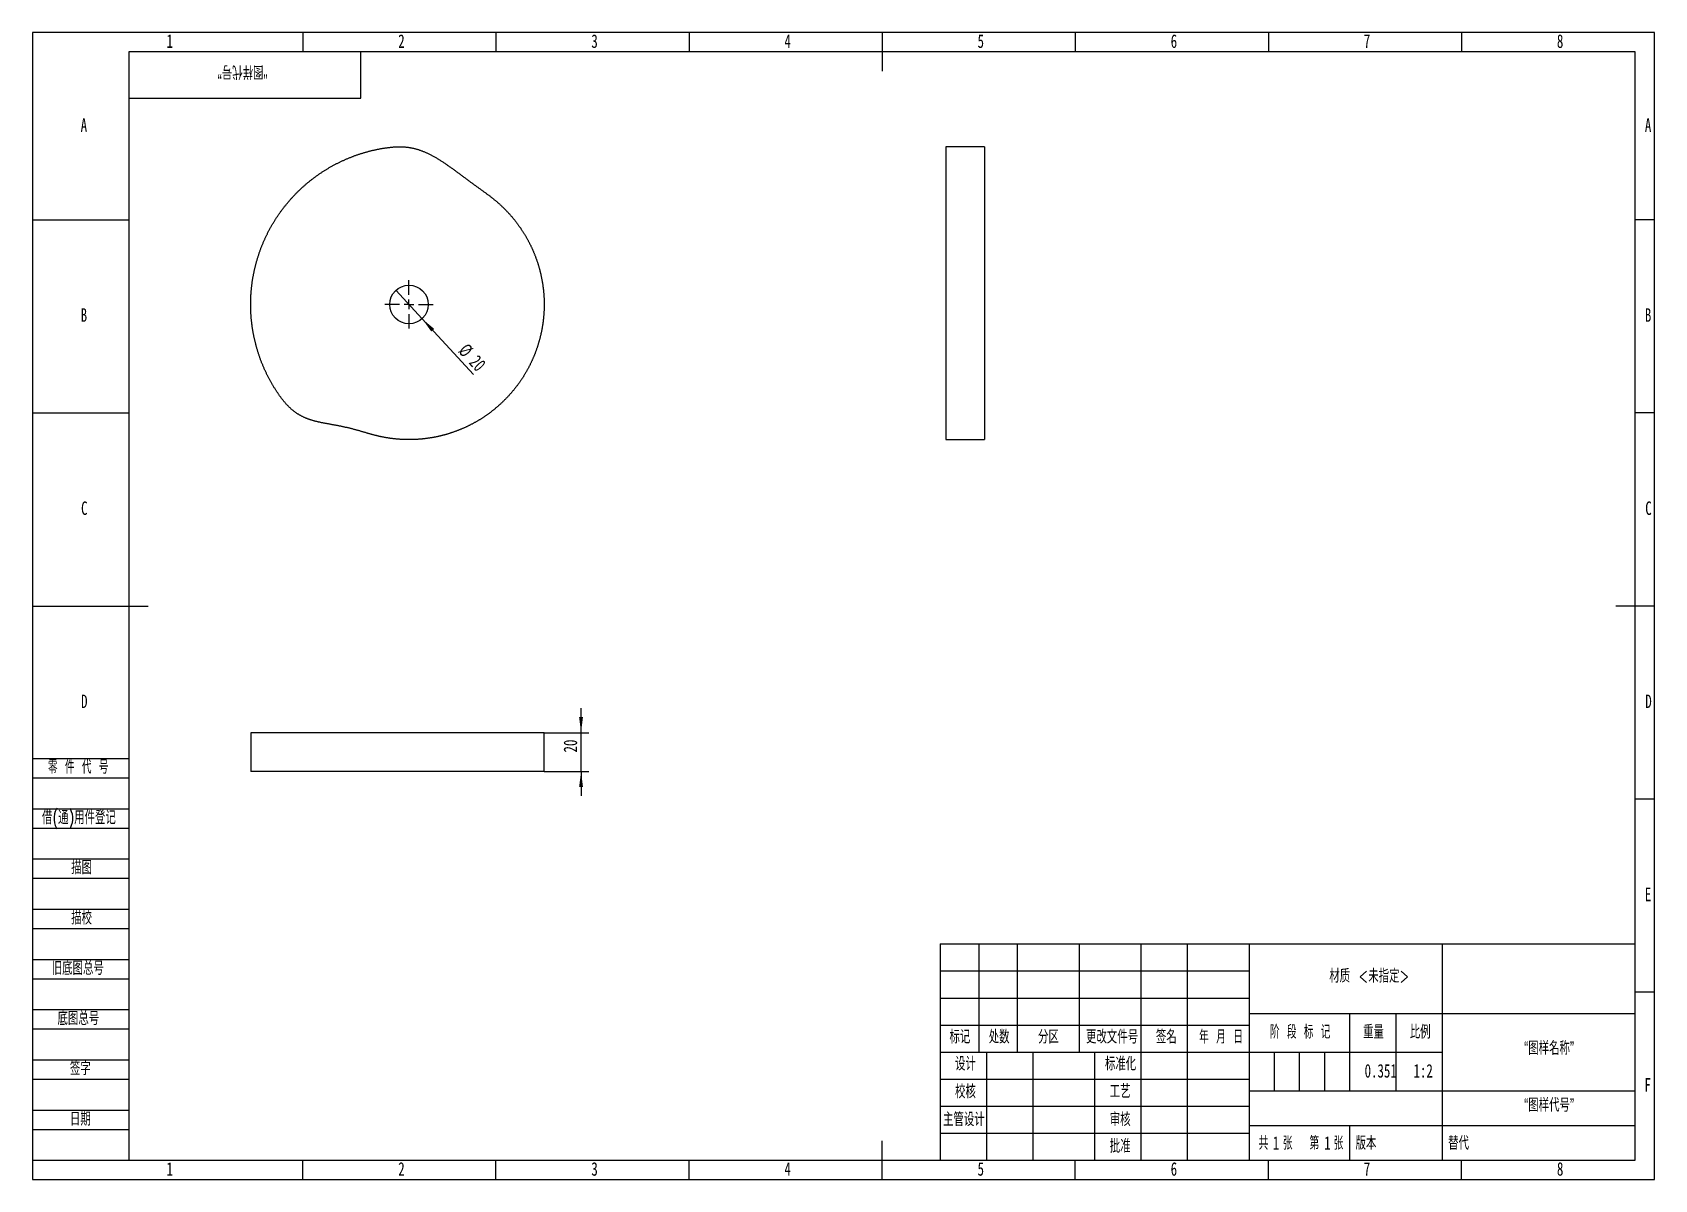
# Model space of a CAD drawing. Header units: millimetres. Extents: x 0 to 420, y 0 to 297.
import ezdxf

# ---------------------------------------------------------------- set-up
doc = ezdxf.new("R2010")
doc.units = ezdxf.units.MM
for name, color, linetype in [('10', 7, 'Continuous'), ('5', 7, 'Continuous'), ('9', 7, 'Continuous'), ('SLD-0', 7, 'Continuous')]:
    doc.layers.add(name, color=color, linetype=linetype)
doc.styles.add('SLDTEXTSTYLE0', font='TXT', dxfattribs={"width": 0.7, "bigfont": 'bigfont'})
doc.styles.add('SLDTEXTSTYLE1', font='TXT', dxfattribs={"width": 0.62, "bigfont": 'bigfont'})
doc.styles.add('SLDTEXTSTYLE2', font='TXT', dxfattribs={"width": 0.614286, "bigfont": 'bigfont'})
doc.styles.add('SLDTEXTSTYLE3', font='TXT', dxfattribs={"width": 0.6, "bigfont": 'bigfont'})
doc.styles.add('SLDTEXTSTYLE4', font='TXT', dxfattribs={"width": 0.7})
doc.dimstyles.new('SLDDIMSTYLE0', dxfattribs={"dimtxt": 3.5, "dimasz": 4.08, "dimexe": 0, "dimexo": 0.0625, "dimgap": 0.875, "dimtad": 1, "dimlfac": 2, "dimrnd": 1e-09, "dimzin": 12, "dimdsep": 46, "dimtxsty": 'SLDTEXTSTYLE4', "dimblk1": 'NONE', "dimsah": 1, "dimcen": 0, "dimadec": 0, "dimazin": 3, "dimtfac": 1, "dimtmove": 0, "dimatfit": 3, "dimldrblk": 'NONE', "dimfxl": 0, "dimfrac": 2, "dimtolj": 1, "dimtzin": 12, "dimarcsym": 0})
doc.dimstyles.new('SLDDIMSTYLE1', dxfattribs={"dimtxt": 3.5, "dimasz": 4.08, "dimexe": 0, "dimexo": 0.0625, "dimgap": 0.875, "dimtad": 1, "dimlfac": 2, "dimrnd": 1e-09, "dimzin": 12, "dimdsep": 46, "dimtxsty": 'SLDTEXTSTYLE4', "dimsah": 1, "dimcen": 0.09, "dimadec": 0, "dimazin": 3, "dimtfac": 1, "dimtmove": 0, "dimatfit": 0, "dimfxl": 0, "dimfrac": 2, "dimtolj": 1, "dimtzin": 12, "dimarcsym": 0})

# ---------------------------------------------------------------- blocks, each defined once
blk = doc.blocks.new('_D')
at = {"layer": '10'}
for q in [(94.11, 230.25), (114.19, 208.45)]:
    blk.add_line((100.88, 222.89), q, dxfattribs=at)
blk.add_solid([(100.88, 222.89), (103.28, 219.55), (104.02, 220.24)], dxfattribs=at)
at = {"layer": '10', "char_height": 3.5, "attachment_point": 1, "rotation": 312.6585, "style": 'SLDTEXTSTYLE4'}
for s, insert in [('%%c', (112.64, 216.79)), ('20', (115.42, 213.76))]:
    blk.add_mtext(s, dxfattribs=dict(at, insert=insert))
blk = doc.blocks.new('_None')
blk = doc.blocks.new('SW_CENTERMARKSYMBOL_0')
at = {"layer": '10', "color": 0}
for p, q in [((0, 2.5), (0, 6.25)), ((-2.5, 0), (-6.25, 0)), ((0, 0), (-1.25, 0)), ((0, 0), (0, 1.25)), ((0, 0), (0, -1.25)), ((0, 0), (1.25, 0)), ((2.5, 0), (6.25, 0)), ((0, -2.5), (0, -6.25))]:
    blk.add_line(p, q, dxfattribs=at)
blk = doc.blocks.new('_D_1')
at = {"layer": '10'}
for p, q in [((142.05, 115.69), (142.05, 122.04)), ((132.5, 115.69), (144.05, 115.69)), ((142.05, 105.69), (142.05, 115.69)), ((132.5, 105.69), (144.05, 105.69)), ((142.05, 105.69), (142.05, 99.34))]:
    blk.add_line(p, q, dxfattribs=at)
for points in [[(142.05, 115.69), (142.55, 119.77), (141.54, 119.77)], [(142.05, 105.69), (141.54, 101.61), (142.55, 101.61)]]:
    blk.add_solid(points, dxfattribs=at)
at = {"layer": '10', "insert": (137.53, 110.57), "char_height": 3.5, "attachment_point": 1, "rotation": 90, "style": 'SLDTEXTSTYLE4'}
blk.add_mtext('20', dxfattribs=at)

msp = doc.modelspace()

# ---------------------------------------------------------------- linework, layer by layer
at = {"color": 7, "linetype": 'Continuous', "lineweight": 25}
for p, q in [((246.5, 267.409), (236.5, 267.409)), ((236.5, 191.5705), (246.5, 191.5705)), ((56.5039, 115.69), (56.5039, 105.69)), ((132.4964, 105.69), (132.4964, 115.69))]:
    msp.add_line(p, q, dxfattribs=at)
msp.add_circle((97.4964, 226.5705), 5, dxfattribs=at)
for points, knots in [([(57.0041, 220.187), (57.0226, 220.0692), (57.0608, 219.8338), (57.1211, 219.4812), (57.1845, 219.1291), (57.251, 218.7776), (57.3205, 218.4267), (57.3931, 218.0764), (57.4688, 217.7268), (57.5474, 217.3778), (57.6292, 217.0295), (57.714, 216.682), (57.8018, 216.3352), (57.8926, 215.9892), (57.9865, 215.644), (58.0833, 215.2996), (58.1831, 214.9561), (58.286, 214.6135), (58.3919, 214.2718), (58.5006, 213.931), (58.6125, 213.5912), (58.7272, 213.2524), (58.8449, 212.9145), (58.9656, 212.5778), (59.0891, 212.2421), (59.2156, 211.9075), (59.345, 211.5739), (59.4774, 211.2416), (59.6126, 210.9104), (59.7507, 210.5804), (59.8916, 210.2516), (60.0355, 209.9241), (60.1822, 209.5978), (60.3317, 209.2728), (60.4841, 208.9492), (60.6392, 208.6269), (60.7972, 208.3059), (60.9581, 207.9864), (61.1216, 207.6682), (61.288, 207.3515), (61.4571, 207.0363), (61.6288, 206.7225), (61.8035, 206.4103), (61.9807, 206.0995), (62.1607, 205.7904), (62.3434, 205.4828), (62.5288, 205.1769), (62.7168, 204.8725), (62.9075, 204.5699), (63.1008, 204.2689), (63.2966, 203.9696), (63.4946, 203.6729), (63.694, 203.3795), (63.8942, 203.0909), (64.0951, 202.8078), (64.2966, 202.5305), (64.4988, 202.259), (64.7018, 201.9935), (64.906, 201.7342), (65.1111, 201.4811), (65.3175, 201.2342), (65.5251, 200.9937), (65.7341, 200.7595), (65.9445, 200.5317), (66.1565, 200.3103), (66.3701, 200.0953), (66.5854, 199.8866), (66.8024, 199.6841), (67.0214, 199.4879), (67.2423, 199.2978), (67.4652, 199.1138), (67.6903, 198.9357), (67.9177, 198.7636), (68.1474, 198.5972), (68.3795, 198.4364), (68.6142, 198.2812), (68.8514, 198.1314), (69.0915, 197.987), (69.3343, 197.8478), (69.58, 197.7137), (69.8287, 197.5846), (70.0804, 197.4603), (70.3352, 197.3408), (70.5932, 197.226), (70.8545, 197.1156), (71.119, 197.0097), (71.3869, 196.908), (71.6581, 196.8104), (71.9327, 196.7167), (72.2107, 196.6269), (72.4922, 196.5407), (72.777, 196.458), (73.0654, 196.3785), (73.3572, 196.3022), (73.6525, 196.2287), (73.9512, 196.1578), (74.2534, 196.0893), (74.559, 196.0229), (74.8681, 195.9584), (75.1806, 195.8955), (75.4965, 195.834), (75.8157, 195.7734), (76.1382, 195.7137), (76.4639, 195.6542), (76.7927, 195.595), (77.1245, 195.5356), (77.4591, 195.4756), (77.7966, 195.415), (78.1365, 195.3532), (78.4788, 195.2902), (78.8232, 195.2257), (79.1695, 195.1594), (79.5175, 195.0911), (79.8668, 195.0207), (80.2171, 194.9483), (80.5682, 194.8734), (80.9197, 194.7962), (81.2715, 194.7166), (81.6231, 194.6348), (81.9742, 194.5506), (82.3246, 194.4643), (82.674, 194.376), (83.0222, 194.2859), (83.369, 194.1941), (83.7141, 194.1009), (84.0573, 194.0064), (84.3986, 193.911), (84.7377, 193.8149), (85.0745, 193.7185), (85.4089, 193.622), (85.7409, 193.5257), (86.0702, 193.4299), (86.3968, 193.335), (86.7206, 193.2411), (87.0416, 193.1488), (87.3596, 193.0582), (87.6747, 192.9697), (87.9866, 192.8834), (88.2953, 192.7998), (88.6006, 192.719), (88.9027, 192.6414), (89.2022, 192.5671), (89.5001, 192.4957), (89.7979, 192.4272), (90.0962, 192.3613), (90.395, 192.2981), (90.6943, 192.2373), (90.9942, 192.1793), (91.2946, 192.1239), (91.5954, 192.0711), (91.8967, 192.0209), (92.1984, 191.9734), (92.5005, 191.9285), (92.803, 191.8862), (93.1059, 191.8465), (93.4091, 191.8096), (93.7125, 191.7752), (94.0163, 191.7435), (94.3204, 191.7145), (94.6247, 191.688), (94.9292, 191.6644), (95.2339, 191.6432), (95.5388, 191.6249), (95.8438, 191.6091), (96.1489, 191.596), (96.4542, 191.5855), (96.7595, 191.5778), (97.0649, 191.5727), (97.3704, 191.5703), (97.6758, 191.5705), (97.9812, 191.5734), (98.2866, 191.5789), (98.5919, 191.5872), (98.8972, 191.5981), (99.2023, 191.6117), (99.5073, 191.6278), (99.8122, 191.6468), (100.1169, 191.6683), (100.4213, 191.6925), (100.7256, 191.7194), (101.0296, 191.7489), (101.3333, 191.781), (101.6368, 191.8158), (101.9399, 191.8533), (102.2427, 191.8934), (102.5451, 191.9361), (102.8472, 191.9814), (103.1488, 192.0295), (103.45, 192.0801), (103.7508, 192.1334), (104.0511, 192.1892), (104.3508, 192.2478), (104.6501, 192.3089), (104.9488, 192.3727), (105.247, 192.4389), (105.5445, 192.5079), (105.8414, 192.5795), (106.1377, 192.6535), (106.4334, 192.7303), (106.7284, 192.8095), (107.0226, 192.8914), (107.3162, 192.9758), (107.609, 193.0628), (107.901, 193.1522), (108.1922, 193.2444), (108.4826, 193.339), (108.7722, 193.4361), (109.0609, 193.5358), (109.3488, 193.6379), (109.6357, 193.7426), (109.9217, 193.8498), (110.2068, 193.9595), (110.4909, 194.0716), (110.774, 194.1863), (111.0561, 194.3034), (111.3371, 194.4229), (111.6171, 194.5449), (111.8961, 194.6694), (112.1739, 194.7963), (112.4506, 194.9255), (112.7262, 195.0573), (113.0006, 195.1913), (113.2739, 195.3279), (113.5459, 195.4668), (113.8167, 195.608), (114.0863, 195.7515), (114.3546, 195.8975), (114.6216, 196.0458), (114.8874, 196.1964), (115.1518, 196.3493), (115.4148, 196.5046), (115.6765, 196.6621), (115.9368, 196.8218), (116.1957, 196.9839), (116.4532, 197.1482), (116.7092, 197.3147), (116.9638, 197.4835), (117.2169, 197.6545), (117.4684, 197.8277), (117.7185, 198.0031), (117.9671, 198.1806), (118.214, 198.3604), (118.4594, 198.5422), (118.7032, 198.7263), (118.9454, 198.9123), (119.1859, 199.1006), (119.4248, 199.2909), (119.662, 199.4833), (119.8975, 199.6778), (120.1314, 199.8742), (120.3635, 200.0728), (120.5939, 200.2734), (120.8225, 200.4759), (121.0493, 200.6804), (121.2743, 200.887), (121.4976, 201.0955), (121.719, 201.3059), (121.9385, 201.5183), (122.1562, 201.7325), (122.372, 201.9487), (122.5859, 202.1666), (122.7979, 202.3865), (123.008, 202.6083), (123.2161, 202.8318), (123.4223, 203.0571), (123.6265, 203.2843), (123.8288, 203.5131), (124.0289, 203.7438), (124.2271, 203.9763), (124.4233, 204.2104), (124.6173, 204.4462), (124.8094, 204.6837), (124.9994, 204.9229), (125.1872, 205.1637), (125.373, 205.4062), (125.5566, 205.6503), (125.7381, 205.8959), (125.9174, 206.1432), (126.0946, 206.3919), (126.2696, 206.6423), (126.4424, 206.8941), (126.613, 207.1475), (126.7814, 207.4023), (126.9476, 207.6586), (127.1115, 207.9163), (127.2731, 208.1755), (127.4326, 208.436), (127.5896, 208.698), (127.7445, 208.9612), (127.897, 209.2259), (128.0472, 209.4918), (128.195, 209.7591), (128.3406, 210.0276), (128.4838, 210.2974), (128.6246, 210.5684), (128.763, 210.8407), (128.8992, 211.1141), (129.0328, 211.3888), (129.1641, 211.6645), (129.293, 211.9415), (129.4194, 212.2195), (129.5435, 212.4986), (129.665, 212.7788), (129.7842, 213.0601), (129.9008, 213.3423), (130.015, 213.6256), (130.1268, 213.9099), (130.236, 214.1951), (130.3427, 214.4813), (130.447, 214.7684), (130.5488, 215.0564), (130.6479, 215.3452), (130.7446, 215.635), (130.8389, 215.9255), (130.9304, 216.2169), (131.0195, 216.5091), (131.106, 216.802), (131.19, 217.0956), (131.2714, 217.39), (131.3502, 217.6851), (131.4265, 217.9809), (131.5001, 218.2773), (131.5713, 218.5743), (131.6397, 218.872), (131.7056, 219.1702), (131.7688, 219.4691), (131.8296, 219.7684), (131.8876, 220.0683), (131.943, 220.3687), (131.9958, 220.6695), (132.046, 220.9708), (132.0936, 221.2725), (132.1384, 221.5746), (132.1807, 221.8771), (132.2204, 222.1799), (132.2573, 222.4831), (132.2917, 222.7866), (132.3234, 223.0904), (132.3524, 223.3945), (132.3789, 223.6988), (132.4025, 224.0033), (132.4237, 224.308), (132.442, 224.6129), (132.4578, 224.9179), (132.4709, 225.223), (132.4814, 225.5283), (132.4891, 225.8336), (132.4942, 226.139), (132.4966, 226.4445), (132.4964, 226.7499), (132.4935, 227.0553), (132.488, 227.3607), (132.4797, 227.666), (132.4688, 227.9713), (132.4552, 228.2764), (132.4391, 228.5814), (132.4201, 228.8863), (132.3986, 229.1909), (132.3744, 229.4954), (132.3475, 229.7997), (132.3181, 230.1037), (132.2859, 230.4074), (132.2511, 230.7109), (132.2137, 231.014), (132.1735, 231.3168), (132.1308, 231.6192), (132.0855, 231.9213), (132.0374, 232.2229), (131.9868, 232.5241), (131.9335, 232.8249), (131.8777, 233.1252), (131.8191, 233.4249), (131.758, 233.7242), (131.6942, 234.0229), (131.628, 234.321), (131.559, 234.6186), (131.4874, 234.9155), (131.4134, 235.2118), (131.3366, 235.5075), (131.2574, 235.8025), (131.1755, 236.0967), (131.0911, 236.3902), (131.0041, 236.683), (130.9147, 236.9751), (130.8225, 237.2663), (130.7279, 237.5567), (130.6308, 237.8463), (130.5311, 238.135), (130.429, 238.4229), (130.3243, 238.7098), (130.2171, 238.9958), (130.1074, 239.2809), (129.9953, 239.565), (129.8806, 239.8481), (129.7635, 240.1302), (129.644, 240.4112), (129.522, 240.6912), (129.3975, 240.9702), (129.2706, 241.248), (129.1414, 241.5247), (129.0096, 241.8003), (128.8756, 242.0747), (128.739, 242.348), (128.6001, 242.62), (128.4589, 242.8908), (128.3154, 243.1604), (128.1694, 243.4287), (128.0211, 243.6957), (127.8705, 243.9615), (127.7176, 244.2259), (127.5623, 244.4889), (127.4048, 244.7506), (127.2451, 245.0109), (127.083, 245.2698), (126.9187, 245.5273), (126.7522, 245.7833), (126.5834, 246.0379), (126.4124, 246.291), (126.2392, 246.5425), (126.0638, 246.7926), (125.8863, 247.0412), (125.7065, 247.2881), (125.5247, 247.5335), (125.3406, 247.7773), (125.1546, 248.0195), (124.9663, 248.26), (124.776, 248.4989), (124.5836, 248.7361), (124.3891, 248.9716), (124.1927, 249.2055), (123.9941, 249.4376), (123.7935, 249.6679), (123.591, 249.8965), (123.3865, 250.1234), (123.1799, 250.3484), (122.9714, 250.5717), (122.761, 250.7931), (122.5487, 251.0126), (122.3344, 251.2303), (122.1183, 251.446), (121.9003, 251.66), (121.6804, 251.872), (121.4586, 252.0821), (121.2351, 252.2902), (121.0098, 252.4964), (120.7826, 252.7006), (120.5538, 252.9028), (120.3231, 253.103), (120.0906, 253.3012), (119.8565, 253.4974), (119.6206, 253.6915), (119.3823, 253.8842), (119.1406, 254.0761), (118.8946, 254.2684), (118.6436, 254.4616), (118.3878, 254.6562), (118.1273, 254.8521), (117.8622, 255.0498), (117.5924, 255.249), (117.3184, 255.4503), (117.0403, 255.6536), (116.7582, 255.859), (116.4722, 256.0666), (116.1828, 256.2766), (115.8899, 256.4889), (115.5939, 256.7036), (115.2949, 256.9207), (114.9931, 257.1402), (114.6887, 257.362), (114.3818, 257.5862), (114.0727, 257.8126), (113.7615, 258.0412), (113.4483, 258.2718), (113.1333, 258.5044), (112.8166, 258.7388), (112.4982, 258.9748), (112.1784, 259.2124), (111.8572, 259.4512), (111.5347, 259.6911), (111.211, 259.932), (110.886, 260.1733), (110.5601, 260.4152), (110.2331, 260.6572), (109.9053, 260.899), (109.5765, 261.1404), (109.247, 261.3812), (108.9168, 261.6209), (108.5859, 261.8593), (108.2546, 262.096), (107.9227, 262.3308), (107.5906, 262.5634), (107.2582, 262.7933), (106.9256, 263.0202), (106.5929, 263.2438), (106.2604, 263.4638), (105.9279, 263.6799), (105.5958, 263.8917), (105.2641, 264.0989), (104.9328, 264.3013), (104.6023, 264.4986), (104.2724, 264.6903), (103.9434, 264.8764), (103.6154, 265.0566), (103.2884, 265.2307), (102.9625, 265.3985), (102.6379, 265.5599), (102.3146, 265.7146), (101.9926, 265.8625), (101.672, 266.0036), (101.3528, 266.1378), (101.035, 266.265), (100.7185, 266.3853), (100.4034, 266.4985), (100.0895, 266.6048), (99.7769, 266.7041), (99.4653, 266.7965), (99.1546, 266.882), (98.8448, 266.9608), (98.5357, 267.033), (98.2269, 267.0984), (97.9184, 267.1574), (97.6099, 267.2098), (97.3013, 267.256), (96.9923, 267.296), (96.6826, 267.3297), (96.372, 267.3575), (96.0603, 267.3793), (95.7472, 267.3951), (95.4325, 267.4053), (95.116, 267.4097), (94.7975, 267.4085), (94.4768, 267.4019), (94.1537, 267.39), (93.8279, 267.3727), (93.4994, 267.3504), (93.1679, 267.323), (92.8334, 267.2909), (92.4957, 267.254), (92.1547, 267.2126), (91.8102, 267.1668), (91.4624, 267.1169), (91.1118, 267.0632), (90.7596, 267.0061), (90.4071, 266.9458), (90.055, 266.8824), (89.7035, 266.8159), (89.3526, 266.7464), (89.0023, 266.6738), (88.6527, 266.5981), (88.3037, 266.5195), (87.9554, 266.4377), (87.6079, 266.3529), (87.2611, 266.2651), (86.9151, 266.1743), (86.5699, 266.0804), (86.2255, 265.9836), (85.882, 265.8838), (85.5394, 265.7809), (85.1977, 265.675), (84.8569, 265.5663), (84.5171, 265.4544), (84.1783, 265.3397), (83.8404, 265.222), (83.5037, 265.1013), (83.168, 264.9778), (82.8334, 264.8513), (82.4999, 264.7219), (82.1675, 264.5895), (81.8363, 264.4543), (81.5063, 264.3162), (81.1775, 264.1753), (80.85, 264.0314), (80.5237, 263.8847), (80.1988, 263.7352), (79.8751, 263.5828), (79.5528, 263.4277), (79.2318, 263.2697), (78.9123, 263.1088), (78.5941, 262.9453), (78.2774, 262.779), (77.9622, 262.6098), (77.6484, 262.4381), (77.3362, 262.2634), (77.0254, 262.0862), (76.7163, 261.9062), (76.4087, 261.7235), (76.1028, 261.5381), (75.7985, 261.3501), (75.4958, 261.1594), (75.1948, 260.9661), (74.8955, 260.7702), (74.5979, 260.5717), (74.302, 260.3706), (74.008, 260.1669), (73.7157, 259.9606), (73.4252, 259.7518), (73.1365, 259.5405), (72.8498, 259.3267), (72.5648, 259.1104), (72.2819, 258.8915), (72.0007, 258.6703), (71.7216, 258.4465), (71.4444, 258.2204), (71.1692, 257.9918), (70.896, 257.761), (70.6249, 257.5276), (70.3557, 257.292), (70.0887, 257.0539), (69.8237, 256.8136), (69.5609, 256.5709), (69.3001, 256.326), (69.0415, 256.0788), (68.7851, 255.8294), (68.5309, 255.5777), (68.2788, 255.3239), (68.029, 255.0678), (67.7814, 254.8096), (67.5362, 254.5492), (67.2931, 254.2867), (67.0524, 254.022), (66.814, 253.7553), (66.578, 253.4865), (66.3443, 253.2157), (66.1129, 252.9428), (65.884, 252.668), (65.6574, 252.3911), (65.4334, 252.1123), (65.2116, 251.8315), (64.9925, 251.5488), (64.7757, 251.2642), (64.5615, 250.9777), (64.3497, 250.6894), (64.1406, 250.3992), (63.9338, 250.1073), (63.7297, 249.8134), (63.5282, 249.5179), (63.3292, 249.2206), (63.1329, 248.9216), (62.9391, 248.6208), (62.748, 248.3184), (62.5596, 248.0144), (62.3737, 247.7087), (62.1907, 247.4014), (62.0102, 247.0925), (61.8324, 246.7821), (61.6575, 246.47), (61.4851, 246.1565), (61.3156, 245.8415), (61.1488, 245.5251), (60.9848, 245.2072), (60.8236, 244.8878), (60.6651, 244.5671), (60.5094, 244.245), (60.3566, 243.9216), (60.2066, 243.5968), (60.0595, 243.2707), (59.9151, 242.9434), (59.7737, 242.6148), (59.6351, 242.2851), (59.4994, 241.954), (59.3666, 241.6219), (59.2367, 241.2886), (59.1098, 240.9541), (58.9857, 240.6186), (58.8645, 240.282), (58.7464, 239.9444), (58.6311, 239.6057), (58.5189, 239.266), (58.4096, 238.9254), (58.3033, 238.5839), (58.1999, 238.2414), (58.0996, 237.898), (58.0022, 237.5538), (57.9078, 237.2087), (57.8166, 236.8628), (57.7283, 236.5162), (57.6429, 236.1688), (57.5608, 235.8206), (57.4816, 235.4718), (57.4053, 235.1222), (57.3322, 234.7721), (57.2623, 234.4212), (57.1952, 234.0699), (57.1313, 233.7179), (57.0705, 233.3654), (57.0127, 233.0123), (56.9581, 232.6588), (56.9065, 232.3048), (56.858, 231.9504), (56.8126, 231.5955), (56.7703, 231.2403), (56.7311, 230.8847), (56.695, 230.5288), (56.662, 230.1726), (56.6322, 229.8161), (56.6053, 229.4594), (56.5817, 229.1025), (56.5612, 228.7453), (56.5437, 228.388), (56.5294, 228.0306), (56.5183, 227.673), (56.5102, 227.3154), (56.5053, 226.9577), (56.5034, 226.6), (56.5047, 226.2422), (56.5092, 225.8845), (56.5167, 225.5269), (56.5274, 225.1693), (56.5412, 224.8119), (56.5581, 224.4545), (56.5781, 224.0974), (56.6012, 223.7404), (56.6275, 223.3836), (56.6569, 223.0271), (56.6893, 222.6708), (56.7249, 222.3149), (56.7637, 221.9593), (56.8054, 221.604), (56.8503, 221.2491), (56.8983, 220.8946), (56.9493, 220.5405), (56.9855, 220.3048), (57.0041, 220.187)], [0, 0, 0, 0, 0.00150208, 0.00300398, 0.00450586, 0.00600783, 0.00750972, 0.00901173, 0.01051352, 0.01201561, 0.0135175, 0.01501931, 0.01652131, 0.0180232, 0.01952515, 0.02102702, 0.02252912, 0.02403097, 0.02553287, 0.02703489, 0.02853679, 0.03003864, 0.03154074, 0.0330426, 0.03454449, 0.03604637, 0.03754829, 0.03905026, 0.04055222, 0.04205417, 0.04355596, 0.04505798, 0.04655986, 0.04806193, 0.04956381, 0.05106563, 0.05256759, 0.05406953, 0.05557147, 0.05707342, 0.05857541, 0.06007726, 0.06157929, 0.06308113, 0.0645831, 0.06608502, 0.06758691, 0.06908898, 0.07059078, 0.0720927, 0.07359457, 0.07509511, 0.07658674, 0.07806197, 0.07951929, 0.08095847, 0.08237973, 0.08378287, 0.08516848, 0.08653621, 0.08788702, 0.08922077, 0.09053837, 0.09184002, 0.09312672, 0.09439887, 0.09565751, 0.09690324, 0.09813716, 0.09936034, 0.10057373, 0.10177828, 0.1029753, 0.10416559, 0.10535068, 0.1065314, 0.10770905, 0.10888456, 0.11005944, 0.1112342, 0.11241031, 0.11358846, 0.11476978, 0.1159553, 0.11714562, 0.11834172, 0.11954444, 0.12075439, 0.12197212, 0.12319856, 0.12443403, 0.12567943, 0.12693485, 0.12820108, 0.12947859, 0.13076759, 0.13206842, 0.13338144, 0.134707, 0.1360452, 0.1373963, 0.13876042, 0.14013757, 0.14152743, 0.14293039, 0.1443457, 0.14577335, 0.1472129, 0.14866359, 0.15012514, 0.15159675, 0.15307757, 0.15456654, 0.15606279, 0.15756537, 0.15907286, 0.16058449, 0.16209883, 0.16361497, 0.16513124, 0.16664679, 0.16816029, 0.16967084, 0.17117725, 0.17267854, 0.17417346, 0.1756615, 0.17714165, 0.17861271, 0.1800744, 0.18152577, 0.18296582, 0.18439419, 0.18580998, 0.18721252, 0.1886012, 0.18997535, 0.19133418, 0.19267716, 0.19400361, 0.19531292, 0.19660575, 0.19788969, 0.19917201, 0.20045443, 0.20173676, 0.20301917, 0.20430169, 0.205584, 0.20686624, 0.2081487, 0.20943104, 0.21071335, 0.21199578, 0.21327816, 0.21456058, 0.21584298, 0.21712521, 0.2184076, 0.21969002, 0.22097235, 0.22225471, 0.22353718, 0.22481944, 0.22610181, 0.22738417, 0.22866662, 0.22994903, 0.23123131, 0.23251376, 0.23379606, 0.23507851, 0.2363608, 0.23764322, 0.23892567, 0.24020804, 0.24149043, 0.24277271, 0.2440552, 0.24533758, 0.24661994, 0.24790216, 0.24918457, 0.25046703, 0.25174925, 0.25303172, 0.25431411, 0.25559657, 0.2568789, 0.25816129, 0.25944353, 0.26072604, 0.26200838, 0.26329073, 0.26457311, 0.26585549, 0.26713773, 0.26842028, 0.26970247, 0.27098496, 0.27226729, 0.27354976, 0.27483196, 0.27611443, 0.27739675, 0.27867907, 0.27996156, 0.28124386, 0.28252626, 0.28380873, 0.28509109, 0.28637338, 0.28765577, 0.28893815, 0.29022055, 0.29150288, 0.29278522, 0.29406768, 0.29534988, 0.29663239, 0.29791465, 0.29919714, 0.30047939, 0.30176187, 0.30304412, 0.30432661, 0.30560896, 0.30689129, 0.30817376, 0.30945612, 0.31073855, 0.31202078, 0.31330306, 0.31458544, 0.31586801, 0.31715018, 0.31843273, 0.31971501, 0.32099746, 0.32227973, 0.32356219, 0.3248446, 0.32612699, 0.32740923, 0.32869164, 0.32997411, 0.33125647, 0.3325388, 0.33382105, 0.33510349, 0.33638589, 0.33766821, 0.33895055, 0.34023302, 0.34151538, 0.34279778, 0.34408014, 0.3453624, 0.34664482, 0.34792721, 0.34920965, 0.3504921, 0.35177436, 0.35305682, 0.35433898, 0.3556214, 0.35690385, 0.35818632, 0.35946858, 0.36075088, 0.36203333, 0.36331571, 0.36459798, 0.36588041, 0.36716276, 0.36844529, 0.36972765, 0.3710098, 0.37229226, 0.37357471, 0.37485708, 0.37613947, 0.37742179, 0.37870421, 0.37998647, 0.38126885, 0.38255127, 0.3838337, 0.38511601, 0.38639843, 0.38768081, 0.38896314, 0.39024543, 0.39152787, 0.39281028, 0.39409265, 0.39537509, 0.39665731, 0.3979398, 0.39922209, 0.40050436, 0.4017869, 0.40306925, 0.40435169, 0.40563395, 0.40691641, 0.40819876, 0.40948104, 0.41076346, 0.41204587, 0.41332811, 0.41461058, 0.41589288, 0.41717528, 0.41845776, 0.41974015, 0.42102241, 0.42230471, 0.42358714, 0.4248696, 0.42615193, 0.42743423, 0.42871663, 0.42999895, 0.43128138, 0.4325637, 0.43384612, 0.43512864, 0.43641095, 0.43769318, 0.43897565, 0.44025799, 0.4415403, 0.44282272, 0.44410511, 0.44538753, 0.44666992, 0.44795216, 0.44923455, 0.45051697, 0.45179929, 0.45308166, 0.45436413, 0.45564639, 0.45692876, 0.45821112, 0.45949356, 0.46077598, 0.46205826, 0.46334071, 0.46462301, 0.46590546, 0.46718774, 0.46847017, 0.46975262, 0.47103499, 0.47231737, 0.47359966, 0.47488215, 0.47616453, 0.47744688, 0.47872911, 0.48001151, 0.48129398, 0.48257619, 0.48385867, 0.48514106, 0.48642352, 0.48770585, 0.48898824, 0.49027048, 0.49155298, 0.49283532, 0.49411768, 0.49540005, 0.49668244, 0.49796467, 0.49924722, 0.50052941, 0.5018119, 0.50309423, 0.50437671, 0.5056589, 0.50694138, 0.50822369, 0.50950601, 0.51078851, 0.51207081, 0.51335321, 0.51463567, 0.51591804, 0.51720033, 0.51848272, 0.5197651, 0.5210475, 0.52232982, 0.52361217, 0.52489462, 0.52617682, 0.52745934, 0.5287416, 0.53002409, 0.53130634, 0.53258882, 0.53387107, 0.53515355, 0.53643591, 0.53771824, 0.53900071, 0.54028306, 0.5415655, 0.54284772, 0.54413001, 0.54541239, 0.54669496, 0.54797712, 0.54925967, 0.55054196, 0.55182441, 0.55310667, 0.55438913, 0.55567155, 0.55695393, 0.55823618, 0.55951859, 0.56080105, 0.56208342, 0.56336574, 0.564648, 0.56593043, 0.56721283, 0.56849516, 0.5697775, 0.57105996, 0.57234233, 0.57362473, 0.57490708, 0.57618935, 0.57747177, 0.57875416, 0.5800366, 0.58131905, 0.58260131, 0.58388377, 0.58516593, 0.58644834, 0.5877308, 0.58901326, 0.59029553, 0.59157783, 0.59286028, 0.5941443, 0.59543732, 0.5967477, 0.59807749, 0.59942665, 0.60079538, 0.60218389, 0.60359199, 0.60501949, 0.60646612, 0.60793135, 0.60941521, 0.61091664, 0.61243558, 0.61397115, 0.6155227, 0.61708981, 0.61867143, 0.62026718, 0.62187613, 0.62349765, 0.62513091, 0.62677511, 0.62842983, 0.63009396, 0.63176685, 0.63344776, 0.6351355, 0.63682985, 0.63852973, 0.64023399, 0.64194217, 0.64365301, 0.6453659, 0.64707959, 0.64879319, 0.65050551, 0.65221596, 0.65392291, 0.65562563, 0.65732285, 0.65901376, 0.66069696, 0.66237153, 0.66403637, 0.6656905, 0.66733319, 0.6689631, 0.67057961, 0.67218169, 0.67376887, 0.67534051, 0.6768958, 0.67843474, 0.67995677, 0.68146146, 0.68294919, 0.68441976, 0.68587348, 0.68731062, 0.68873167, 0.69013722, 0.69152813, 0.69290497, 0.69426908, 0.69562146, 0.69696313, 0.69829549, 0.69961994, 0.70093822, 0.70225123, 0.7035609, 0.70486863, 0.706176, 0.70748464, 0.7087959, 0.71011153, 0.71143287, 0.71276122, 0.71409804, 0.71544438, 0.71680165, 0.71817081, 0.719553, 0.72094912, 0.72235978, 0.72378584, 0.72522803, 0.72668669, 0.72816249, 0.72965399, 0.73115458, 0.73265649, 0.73415836, 0.73566034, 0.73716223, 0.73866424, 0.74016602, 0.74166811, 0.74317001, 0.74467182, 0.74617382, 0.74767571, 0.74917766, 0.75067953, 0.75218163, 0.75368347, 0.75518538, 0.75668739, 0.7581893, 0.75969114, 0.76119324, 0.76269511, 0.76419699, 0.76569887, 0.7672008, 0.76870276, 0.77020472, 0.77170668, 0.77320847, 0.77471048, 0.77621237, 0.77771443, 0.77921632, 0.78071814, 0.7822201, 0.78372204, 0.78522397, 0.78672592, 0.78822791, 0.78972976, 0.7912318, 0.79273364, 0.79423561, 0.79573753, 0.79723942, 0.79874149, 0.80024328, 0.8017452, 0.80324707, 0.80474912, 0.80625106, 0.80775294, 0.80925494, 0.81075681, 0.81225874, 0.81376078, 0.81526263, 0.81676466, 0.81826659, 0.81976836, 0.82127038, 0.82277233, 0.82427417, 0.82577614, 0.8272781, 0.82877999, 0.83028191, 0.83178385, 0.83328578, 0.83478779, 0.83628957, 0.83779167, 0.83929346, 0.84079536, 0.84229747, 0.84379918, 0.84530133, 0.84680316, 0.84830507, 0.84980703, 0.85130901, 0.85281095, 0.85431284, 0.85581466, 0.85731665, 0.8588186, 0.86032054, 0.86182253, 0.86332444, 0.86482629, 0.8663283, 0.86783019, 0.86933216, 0.87083412, 0.87233606, 0.87383791, 0.87533997, 0.87684188, 0.87834377, 0.87984556, 0.88134744, 0.88284945, 0.88435142, 0.88585336, 0.8873553, 0.88885726, 0.89035917, 0.89186103, 0.89336307, 0.89486493, 0.8963669, 0.89786883, 0.89937074, 0.90087263, 0.90237472, 0.90387649, 0.90537848, 0.90688046, 0.90838234, 0.90988424, 0.91138621, 0.91288803, 0.91439001, 0.91589194, 0.91739386, 0.91889576, 0.92039782, 0.92189974, 0.92340159, 0.92490368, 0.92640551, 0.9279074, 0.92940942, 0.93091132, 0.93241323, 0.93391515, 0.93541708, 0.93691895, 0.93842098, 0.93992287, 0.94142482, 0.94292666, 0.94442874, 0.94593054, 0.94743257, 0.94893435, 0.9504364, 0.9519384, 0.95344027, 0.95494211, 0.95644404, 0.95794597, 0.95944799, 0.96094984, 0.9624518, 0.96395378, 0.96545572, 0.96695769, 0.96845961, 0.9699614, 0.97146337, 0.97296542, 0.97446725, 0.97596919, 0.97747114, 0.978973, 0.98047489, 0.98197692, 0.98347879, 0.98498082, 0.9864827, 0.98798457, 0.9894865, 0.99098843, 0.99249046, 0.99399226, 0.99549421, 0.99699618, 0.99849805, 1, 1, 1, 1]), ([(236.5, 267.4064), (236.5, 267.4073), (236.5, 267.4538), (236.5, 267.2953), (236.5, 267.009), (236.5, 266.5808), (236.5, 265.9523), (236.5, 265.0359), (236.5, 263.747), (236.5, 262.2119), (236.5, 260.4413), (236.5, 258.4584), (236.5, 256.2811), (236.5, 253.9273), (236.5, 251.399), (236.5, 248.696), (236.5, 245.8325), (236.5, 242.8245), (236.5, 239.7089), (236.5, 236.5065), (236.5, 233.2579), (236.5, 229.9853), (236.5, 226.7114), (236.5, 223.4338), (236.5, 221.2692), (236.5, 220.187)], [0, 0, 0, 0, 0.00060072, 0.03255313, 0.06451367, 0.09647584, 0.12843801, 0.17724527, 0.22605252, 0.27485978, 0.32366706, 0.37247431, 0.42041048, 0.46834665, 0.51628284, 0.56421902, 0.61302628, 0.66183354, 0.7106408, 0.75944805, 0.80825532, 0.85619149, 0.90412766, 0.95206383, 1, 1, 1, 1]), ([(246.5, 267.4064), (246.5, 267.4073), (246.5, 267.4538), (246.5, 267.2953), (246.5, 267.009), (246.5, 266.5808), (246.5, 265.9523), (246.5, 265.0359), (246.5, 263.747), (246.5, 262.2119), (246.5, 260.4413), (246.5, 258.4584), (246.5, 256.2811), (246.5, 253.9273), (246.5, 251.399), (246.5, 248.696), (246.5, 245.8325), (246.5, 242.8245), (246.5, 239.7089), (246.5, 236.5065), (246.5, 233.2579), (246.5, 229.9853), (246.5, 226.7114), (246.5, 223.4338), (246.5, 221.2692), (246.5, 220.187)], [0, 0, 0, 0, 0.00060072, 0.03255313, 0.06451367, 0.09647584, 0.12843801, 0.17724527, 0.22605252, 0.27485978, 0.32366706, 0.37247431, 0.42041048, 0.46834665, 0.51628284, 0.56421902, 0.61302628, 0.66183354, 0.7106408, 0.75944805, 0.80825532, 0.85619149, 0.90412766, 0.95206383, 1, 1, 1, 1]), ([(236.5, 220.187), (236.5, 218.9667), (236.5, 216.5261), (236.5, 212.9619), (236.5, 209.5063), (236.5, 206.7437), (236.5, 204.6189), (236.5, 203.0685), (236.5, 201.5746), (236.5, 200.1796), (236.5, 198.934), (236.5, 197.8908), (236.5, 197.0772), (236.5, 196.378), (236.5, 195.8458), (236.5, 195.3773), (236.5, 194.8493), (236.5, 194.1814), (236.5, 193.406), (236.5, 192.5796), (236.5, 191.9544), (236.5, 191.6045), (236.5, 191.6042), (236.5, 191.6041)], [0, 0, 0, 0, 0.067409432, 0.134818872, 0.202228339, 0.269637817, 0.303351234, 0.337064501, 0.370774082, 0.404476698, 0.438170947, 0.471860094, 0.505552023, 0.539252679, 0.589585023, 0.639934115, 0.690280742, 0.74062577, 0.790974397, 0.841321535, 0.900640694, 0.959959776, 1, 1, 1, 1]), ([(246.5, 220.187), (246.5, 218.9667), (246.5, 216.5261), (246.5, 212.9619), (246.5, 209.5063), (246.5, 206.7437), (246.5, 204.6189), (246.5, 203.0685), (246.5, 201.5746), (246.5, 200.1796), (246.5, 198.934), (246.5, 197.8908), (246.5, 197.0772), (246.5, 196.378), (246.5, 195.8458), (246.5, 195.3773), (246.5, 194.8493), (246.5, 194.1814), (246.5, 193.406), (246.5, 192.5796), (246.5, 191.9544), (246.5, 191.6045), (246.5, 191.6042), (246.5, 191.6041)], [0, 0, 0, 0, 0.067409432, 0.134818872, 0.202228339, 0.269637817, 0.303351234, 0.337064501, 0.370774082, 0.404476698, 0.438170947, 0.471860094, 0.505552023, 0.539252679, 0.589585023, 0.639934115, 0.690280742, 0.74062577, 0.790974397, 0.841321535, 0.900640694, 0.959959776, 1, 1, 1, 1]), ([(132.4655, 115.69), (132.4624, 115.69), (132.455, 115.69), (132.0873, 115.69), (131.4154, 115.69), (130.4254, 115.69), (129.1337, 115.69), (127.5542, 115.69), (125.7026, 115.69), (123.6068, 115.69), (121.2947, 115.69), (118.7771, 115.69), (116.1174, 115.69), (113.7914, 115.69), (111.7996, 115.69), (110.1282, 115.69), (108.4459, 115.69), (106.7373, 115.69), (104.9853, 115.69), (103.1721, 115.69), (101.2823, 115.69), (99.2775, 115.69), (97.1645, 115.69), (94.9796, 115.69), (92.7979, 115.69), (90.6363, 115.69), (88.4934, 115.69), (86.0043, 115.69), (83.1963, 115.69), (80.1182, 115.69), (77.1549, 115.69), (74.3261, 115.69), (71.6665, 115.69), (69.1902, 115.69), (66.9094, 115.69), (64.8237, 115.69), (62.9351, 115.69), (61.2601, 115.69), (59.815, 115.69), (58.6184, 115.69), (57.6811, 115.69), (57.0029, 115.69), (56.6213, 115.69), (56.4643, 115.69), (56.5076, 115.69), (56.5094, 115.69)], [0, 0, 0, 0, 0.01937855, 0.04631089, 0.07324323, 0.10066489, 0.12808656, 0.15550822, 0.18292987, 0.21035153, 0.23728387, 0.2642165, 0.29115767, 0.31809968, 0.33524463, 0.35238959, 0.3695344, 0.38667877, 0.40382223, 0.42096403, 0.4381031, 0.45523852, 0.47318573, 0.49113435, 0.50908819, 0.52704661, 0.54500593, 0.56296527, 0.59038974, 0.6178142, 0.64523867, 0.67266315, 0.70008762, 0.72702263, 0.75395765, 0.78089267, 0.80782768, 0.83525216, 0.86267663, 0.8901011, 0.91752557, 0.94495004, 0.97188505, 0.99882006, 1, 1, 1, 1]), ([(132.4655, 105.69), (132.4624, 105.69), (132.455, 105.69), (132.0873, 105.69), (131.4154, 105.69), (130.4254, 105.69), (129.1337, 105.69), (127.5542, 105.69), (125.7026, 105.69), (123.6068, 105.69), (121.2947, 105.69), (118.7771, 105.69), (116.1174, 105.69), (113.7914, 105.69), (111.7996, 105.69), (110.1282, 105.69), (108.4459, 105.69), (106.7373, 105.69), (104.9853, 105.69), (103.1721, 105.69), (101.2823, 105.69), (99.2775, 105.69), (97.1645, 105.69), (94.9796, 105.69), (92.7979, 105.69), (90.6363, 105.69), (88.4934, 105.69), (86.0043, 105.69), (83.1963, 105.69), (80.1182, 105.69), (77.1549, 105.69), (74.3261, 105.69), (71.6665, 105.69), (69.1902, 105.69), (66.9094, 105.69), (64.8237, 105.69), (62.9351, 105.69), (61.2601, 105.69), (59.815, 105.69), (58.6184, 105.69), (57.6811, 105.69), (57.0029, 105.69), (56.6213, 105.69), (56.4643, 105.69), (56.5076, 105.69), (56.5094, 105.69)], [0, 0, 0, 0, 0.01937855, 0.04631089, 0.07324323, 0.10066489, 0.12808656, 0.15550822, 0.18292987, 0.21035153, 0.23728387, 0.2642165, 0.29115767, 0.31809968, 0.33524463, 0.35238959, 0.3695344, 0.38667877, 0.40382223, 0.42096403, 0.4381031, 0.45523852, 0.47318573, 0.49113435, 0.50908819, 0.52704661, 0.54500593, 0.56296527, 0.59038974, 0.6178142, 0.64523867, 0.67266315, 0.70008762, 0.72702263, 0.75395765, 0.78089267, 0.80782768, 0.83525216, 0.86267663, 0.8901011, 0.91752557, 0.94495004, 0.97188505, 0.99882006, 1, 1, 1, 1])]:
    msp.add_open_spline(points, degree=3, knots=knots, dxfattribs=at)
at = {"layer": '10', "color": 7}
for p, q in [((0, 109), (25, 109)), ((0, 104), (25, 104)), ((0, 96), (25, 96)), ((0, 91), (25, 91)), ((0, 83), (25, 83)), ((0, 78), (25, 78)), ((0, 70), (25, 70)), ((0, 65), (25, 65)), ((0, 57), (25, 57)), ((0, 52), (25, 52)), ((235, 54), (315, 54)), ((235, 47), (315, 47)), ((0, 44), (25, 44)), ((0, 39), (25, 39)), ((0, 31), (25, 31)), ((0, 26), (25, 26)), ((0, 18), (25, 18)), ((0, 13), (25, 13))]:
    msp.add_line(p, q, dxfattribs=at)
at = {"layer": '10', "color": 7, "lineweight": 25}
for p, q in [((245, 61), (245, 33)), ((255, 61), (255, 33)), ((271, 61), (271, 33)), ((287, 61), (287, 5)), ((299, 61), (299, 5)), ((315, 61), (315, 5)), ((365, 61), (365, 33)), ((315, 43), (415, 43)), ((340.9862, 43), (340.9862, 23)), ((353, 43), (353, 23)), ((235, 40), (315, 40)), ((235, 33), (365, 33)), ((247, 33), (247, 5)), ((259, 33), (259, 5)), ((275, 33), (275, 5)), ((365, 33), (365, 5)), ((235, 26), (315, 26)), ((315, 23), (415, 23)), ((235, 19), (315, 19)), ((315, 14), (415, 14)), ((235, 12), (315, 12))]:
    msp.add_line(p, q, dxfattribs=at)
at = {"layer": '5'}
for p, q in [((70, 297), (70, 292)), ((120, 297), (120, 292)), ((170, 297), (170, 292)), ((270, 297), (270, 292)), ((320, 297), (320, 292)), ((370, 297), (370, 292)), ((0, 248.5), (25, 248.5)), ((420, 248.5), (415, 248.5)), ((0, 198.5), (25, 198.5)), ((420, 198.5), (415, 198.5)), ((420, 98.5), (415, 98.5)), ((420, 48.5), (415, 48.5)), ((70, 0), (70, 5)), ((120, 0), (120, 5)), ((170, 0), (170, 5)), ((270, 0), (270, 5)), ((320, 0), (320, 5)), ((370, 0), (370, 5))]:
    msp.add_line(p, q, dxfattribs=at)
at = {"layer": '5', "lineweight": 25}
for p, q in [((220, 297), (220, 287)), ((0, 148.5), (30, 148.5)), ((420, 148.5), (410, 148.5)), ((220, 0), (220, 10))]:
    msp.add_line(p, q, dxfattribs=at)
at = {"layer": '5', "color": 7, "lineweight": 25}
for p, q in [((415, 292), (25, 292)), ((25, 292), (25, 5)), ((85, 280), (85, 292)), ((415, 5), (415, 292)), ((25, 280), (85, 280)), ((235, 61), (415, 61)), ((235, 61), (235, 5)), ((0, 5), (415, 5))]:
    msp.add_line(p, q, dxfattribs=at)
at = {"layer": '9', "color": 7}
for p, q in [((420, 297), (0, 297)), ((0, 297), (0, 0)), ((420, 148.5), (420, 297)), ((420, 0), (420, 148.5)), ((0, 0), (420, 0))]:
    msp.add_line(p, q, dxfattribs=at)
at = {"layer": 'SLD-0'}
for p, q in [((321.5, 33), (321.5, 23)), ((328, 33), (328, 23)), ((334.5, 33), (334.5, 23))]:
    msp.add_line(p, q, dxfattribs=at)
at = {"layer": 'SLD-0', "lineweight": 25}
msp.add_line((340.9862, 14), (340.9862, 5), dxfattribs=at)

# ---------------------------------------------------------------- block references
at = {"layer": '10'}
msp.add_blockref('SW_CENTERMARKSYMBOL_0', (97.4964, 226.5705), dxfattribs=at)

# ---------------------------------------------------------------- texts
at = {"layer": '10', "char_height": 3.5}
for s, insert, attachment_point, style in [('1', (35.5444, 296.5046), 2, 'SLDTEXTSTYLE4'), ('2', (95.5444, 296.5046), 2, 'SLDTEXTSTYLE4'), ('3', (145.5444, 296.5046), 2, 'SLDTEXTSTYLE4'), ('4', (195.5444, 296.5046), 2, 'SLDTEXTSTYLE4'), ('5', (245.5444, 296.5046), 2, 'SLDTEXTSTYLE4'), ('6', (295.5469, 296.5046), 2, 'SLDTEXTSTYLE4'), ('7', (345.5469, 296.5046), 2, 'SLDTEXTSTYLE4'), ('8', (395.5469, 296.5046), 2, 'SLDTEXTSTYLE4'), ('A', (13.3203, 274.7546), 2, 'SLDTEXTSTYLE4'), ('A', (418.3203, 274.7546), 2, 'SLDTEXTSTYLE4'), ('B', (13.3203, 225.5758), 2, 'SLDTEXTSTYLE4'), ('B', (418.3203, 225.5758), 2, 'SLDTEXTSTYLE4'), ('C', (13.4273, 175.5758), 2, 'SLDTEXTSTYLE4'), ('C', (418.4273, 175.5758), 2, 'SLDTEXTSTYLE4'), ('D', (13.4297, 125.5758), 2, 'SLDTEXTSTYLE4'), ('D', (418.4297, 125.5758), 2, 'SLDTEXTSTYLE4'), ('E', (418.3179, 75.5758), 2, 'SLDTEXTSTYLE4'), ('材质 <未指定>', (346.1279, 54.4812), 2, 'SLDTEXTSTYLE0'), ('“图样名称”', (392.6876, 35.7909), 2, 'SLDTEXTSTYLE0'), ('0.351', (349.0926, 29.9049), 2, 'SLDTEXTSTYLE4'), ('1:2', (360.0844, 29.9049), 2, 'SLDTEXTSTYLE4'), ('F', (418.2243, 26.2546), 2, 'SLDTEXTSTYLE4'), ('“图样代号”', (392.6901, 21.0497), 2, 'SLDTEXTSTYLE0'), ('1', (321.1423, 11.201), 1, 'SLDTEXTSTYLE4'), ('1', (334.4795, 11.201), 1, 'SLDTEXTSTYLE4'), ('1', (35.5444, 4.5046), 2, 'SLDTEXTSTYLE4'), ('2', (95.5444, 4.5046), 2, 'SLDTEXTSTYLE4'), ('3', (145.5444, 4.5046), 2, 'SLDTEXTSTYLE4'), ('4', (195.5444, 4.5046), 2, 'SLDTEXTSTYLE4'), ('5', (245.5444, 4.5046), 2, 'SLDTEXTSTYLE4'), ('6', (295.5469, 4.5046), 2, 'SLDTEXTSTYLE4'), ('7', (345.5469, 4.5046), 2, 'SLDTEXTSTYLE4'), ('8', (395.5469, 4.5046), 2, 'SLDTEXTSTYLE4')]:
    msp.add_mtext(s, dxfattribs=dict(at, insert=insert, attachment_point=attachment_point, style=style))
at = {"layer": '10', "color": 7, "char_height": 3.5}
for s, insert, attachment_point, style in [('零 件 代 号', (4.0231, 108.5948), 1, 'SLDTEXTSTYLE2'), ('借(通)用件登记', (2.4737, 95.4992), 1, 'SLDTEXTSTYLE0'), ('描图', (12.7188, 82.5525), 2, 'SLDTEXTSTYLE0'), ('描校', (12.7188, 69.5171), 2, 'SLDTEXTSTYLE0'), ('旧底图总号', (5, 56.4875), 1, 'SLDTEXTSTYLE0'), ('底图总号', (6.5, 43.4863), 1, 'SLDTEXTSTYLE0'), ('标记', (240.1348, 38.7166), 2, 'SLDTEXTSTYLE0'), ('处数', (250.2984, 38.7166), 2, 'SLDTEXTSTYLE0'), ('分区', (263.0749, 38.7166), 2, 'SLDTEXTSTYLE0'), ('更改文件号', (279.5389, 38.7166), 2, 'SLDTEXTSTYLE0'), ('签名', (293.5788, 38.7166), 2, 'SLDTEXTSTYLE0'), ('年 月 日', (307.7424, 38.7166), 2, 'SLDTEXTSTYLE1'), ('阶 段 标 记', (328.2401, 39.9941), 2, 'SLDTEXTSTYLE2'), ('重量', (347.243, 39.9941), 2, 'SLDTEXTSTYLE0'), ('比例', (359.326, 39.9941), 2, 'SLDTEXTSTYLE0'), ('签字', (12.4005, 30.5369), 2, 'SLDTEXTSTYLE0'), ('设计', (241.5672, 31.7343), 2, 'SLDTEXTSTYLE0'), ('标准化', (281.7387, 31.7343), 2, 'SLDTEXTSTYLE0'), ('校核', (241.5672, 24.5561), 2, 'SLDTEXTSTYLE0'), ('工艺', (281.6294, 24.5985), 2, 'SLDTEXTSTYLE0'), ('日期', (12.4005, 17.4368), 2, 'SLDTEXTSTYLE0'), ('主管设计', (241.1667, 17.3301), 2, 'SLDTEXTSTYLE0'), ('审核', (281.6294, 17.3301), 2, 'SLDTEXTSTYLE0'), ('批准', (281.6294, 10.4411), 2, 'SLDTEXTSTYLE0'), ('共  张', (321.8709, 11.201), 2, 'SLDTEXTSTYLE3'), ('第  张', (335.0402, 11.201), 2, 'SLDTEXTSTYLE3'), ('版本', (345.2787, 11.201), 2, 'SLDTEXTSTYLE0')]:
    msp.add_mtext(s, dxfattribs=dict(at, insert=insert, attachment_point=attachment_point, style=style))
at = {"layer": 'SLD-0', "insert": (54.4239, 285.0233), "char_height": 3.5, "attachment_point": 2, "rotation": 180, "style": 'SLDTEXTSTYLE0'}
msp.add_mtext('“图样代号”', dxfattribs=at)
at = {"layer": 'SLD-0', "insert": (366.5609, 11.201), "char_height": 3.5, "attachment_point": 1, "style": 'SLDTEXTSTYLE0'}
msp.add_mtext('替代', dxfattribs=at)

# ---------------------------------------------------------------- dimensions: what is measured, and where the dimension line sits
at = {"layer": '10'}
dim = msp.add_diameter_dim_2p(p1=(94.1083, 230.2475), p2=(100.8845, 222.8935), dimstyle='SLDDIMSTYLE0', dxfattribs=at)
dim.commit()
dim.dimension.update_dxf_attribs({"geometry": '_D', "text_midpoint": (111.8339, 211.0105), "dimtype": 163})
dim = msp.add_linear_dim(base=(142.0459, 115.69), p1=(132.4964, 105.69), p2=(132.4964, 115.69), angle=90, dimstyle='SLDDIMSTYLE1', dxfattribs=at)
dim.commit()
dim.dimension.update_dxf_attribs({"geometry": '_D_1', "text_midpoint": (142.0459, 112.1022), "dimtype": 160})

doc.saveas('drawing.dxf')
